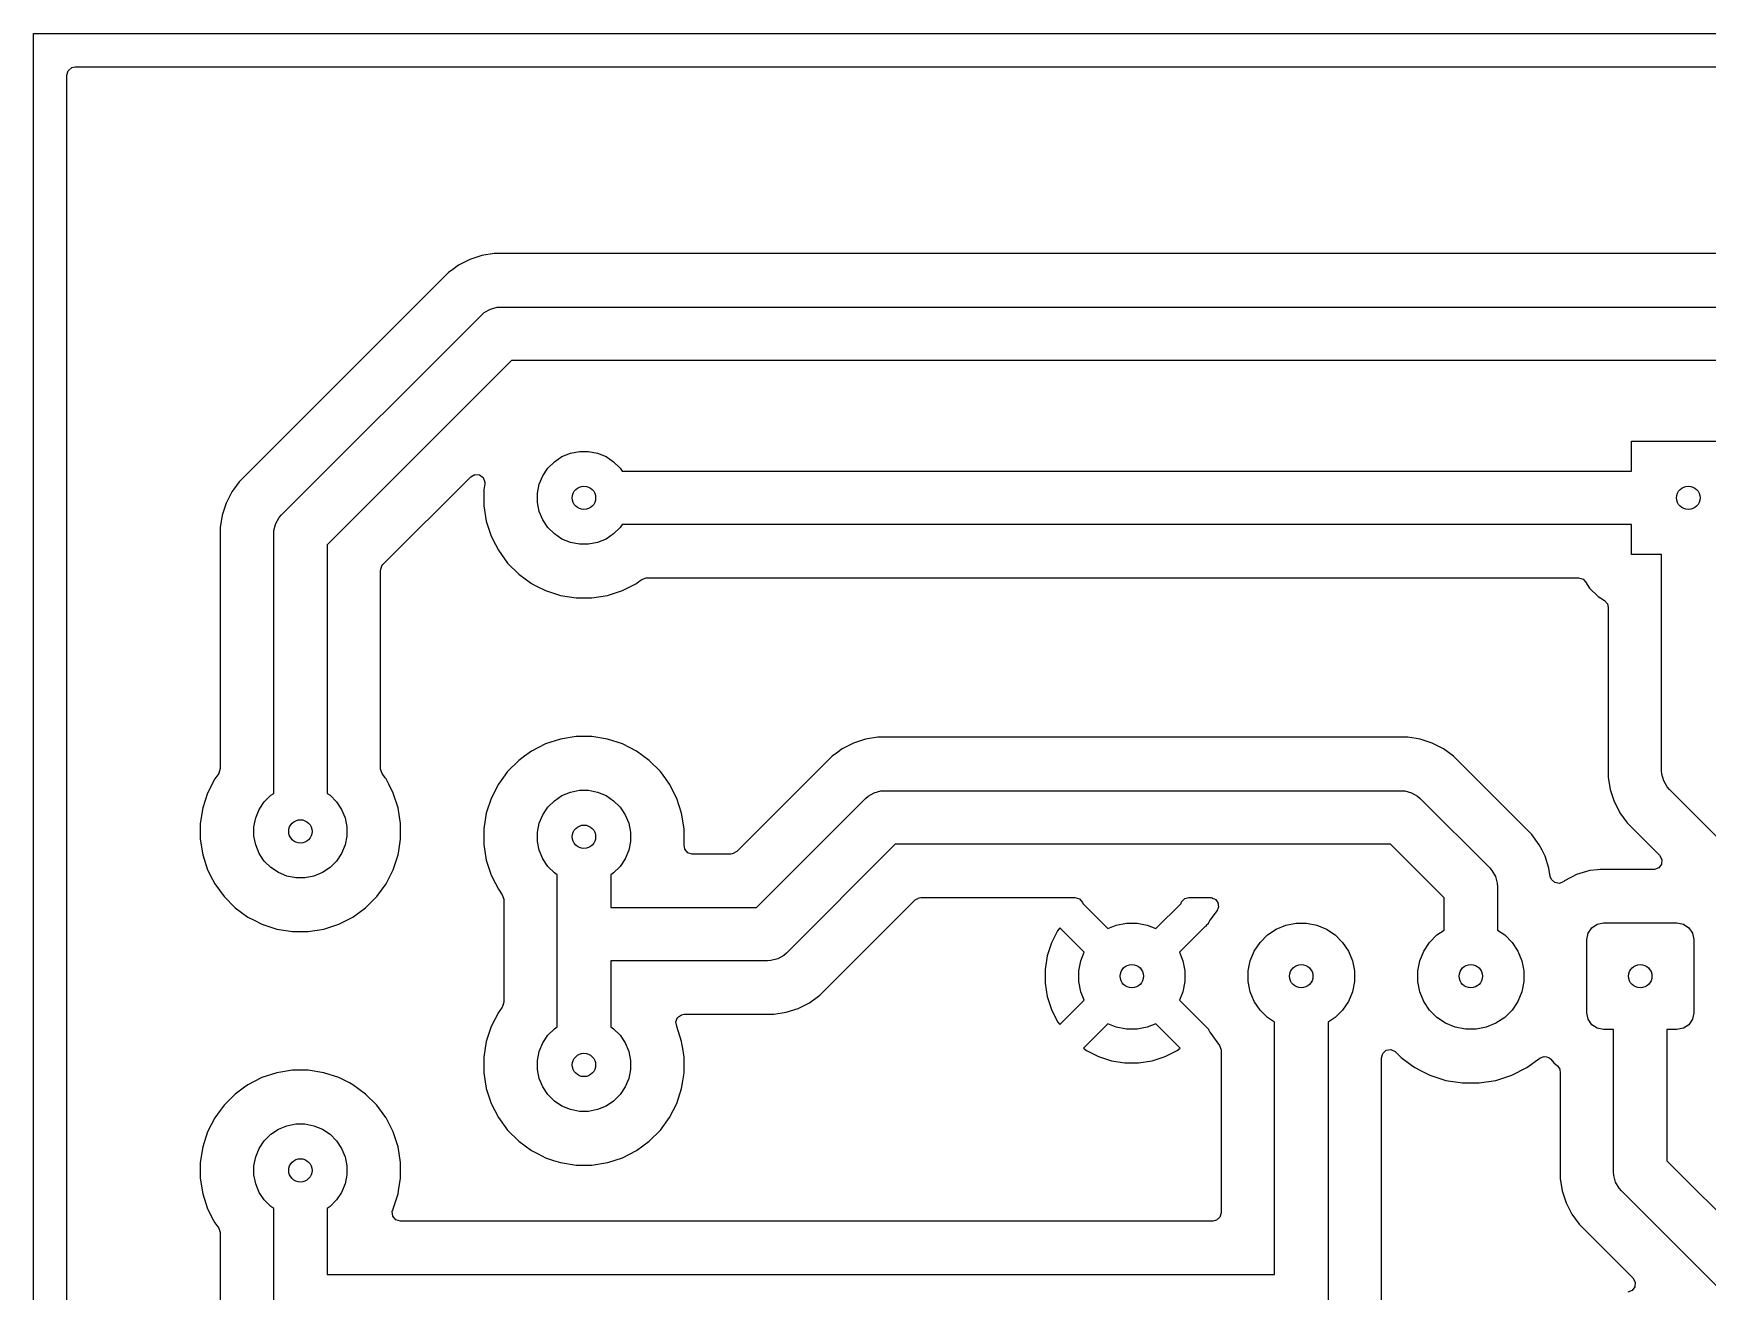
# Model space of a CAD drawing. Extents: x 78.8 to 131.2, y -132.2 to -95.8.
# Drawn here: x 78.75 to 103.84, y -114.61 to -95.75 of the extents above; entities that cross this region are included whole.
import ezdxf

# ---------------------------------------------------------------- set-up
doc = ezdxf.new("R2010")
doc.units = 0
doc.layers.add('BLACK', color=7, linetype='CONTINUOUS')

msp = doc.modelspace()

# ---------------------------------------------------------------- linework, layer by layer
at = {"layer": 'BLACK', "linetype": 'CONTINUOUS'}
for p, q in [((78.75, -95.75), (131.25, -95.75)), ((78.75, -132.25), (78.75, -95.75)), ((79.2505, -96.3745), (79.270185, -96.307461)), ((79.270185, -96.307461), (79.322989, -96.261706)), ((79.322989, -96.261706), (79.3745, -96.2505)), ((79.3745, -96.2505), (130.6255, -96.2505)), ((79.2505, -116.584038), (79.2505, -96.3745)), ((85.468881, -99.079059), (85.289163, -99.137454)), ((85.655514, -99.0495), (85.468881, -99.079059)), ((85.655519, -99.0495), (85.655514, -99.0495)), ((85.844482, -99.0495), (85.655519, -99.0495)), ((105.344481, -99.0495), (85.844482, -99.0495)), ((84.967924, -99.334312), (81.834308, -102.467927)), ((84.967925, -99.334312), (84.967924, -99.334312)), ((84.967927, -99.33431), (84.967925, -99.334312)), ((85.033579, -99.28661), (84.967927, -99.33431)), ((85.1208, -99.22324), (85.033579, -99.28661)), ((85.289163, -99.137454), (85.1208, -99.22324)), ((82.467157, -102.967157), (85.467158, -99.967157)), ((85.467158, -99.967157), (85.506495, -99.932659)), ((85.506495, -99.932659), (85.596926, -99.880448)), ((85.596926, -99.880448), (85.69779, -99.853422)), ((85.69779, -99.853422), (85.75, -99.85)), ((85.75, -99.85), (105.25, -99.85)), ((85.915685, -100.65), (83.15, -103.415685)), ((105.084314, -100.65), (85.915685, -100.65)), ((86.555925, -102.168893), (86.670022, -102.092655)), ((86.670022, -102.092655), (86.796801, -102.040142)), ((86.796801, -102.040142), (86.931388, -102.013371)), ((86.931388, -102.013371), (87.068612, -102.013371)), ((87.068612, -102.013371), (87.203199, -102.040142)), ((87.203199, -102.040142), (87.329978, -102.092655)), ((87.329978, -102.092655), (87.444075, -102.168893)), ((102.7, -102.31), (102.7, -101.86)), ((102.7, -101.86), (104.4, -101.86)), ((86.382655, -102.380022), (86.458893, -102.265925)), ((86.458893, -102.265925), (86.555925, -102.168893)), ((87.444075, -102.168893), (87.541107, -102.265925)), ((87.541107, -102.265925), (87.570557, -102.31)), ((87.570557, -102.31), (102.7, -102.31)), ((81.752809, -102.580103), (81.72324, -102.6208)), ((81.834304, -102.467932), (81.752809, -102.580102)), ((81.752809, -102.580102), (81.752809, -102.580103)), ((81.834308, -102.467927), (81.834304, -102.467932)), ((83.986814, -103.710948), (85.303727, -102.394034)), ((85.303727, -102.394034), (85.365048, -102.360551)), ((85.365048, -102.360551), (85.43474, -102.365535)), ((85.43474, -102.365535), (85.490673, -102.407407)), ((85.490673, -102.407407), (85.51509, -102.472871)), ((85.513879, -102.501114), (85.4995, -102.591901)), ((85.4995, -102.591901), (85.4995, -102.828097)), ((85.51509, -102.472871), (85.513879, -102.501114)), ((86.303371, -102.641388), (86.330142, -102.506801)), ((86.330142, -102.506801), (86.382655, -102.380022)), ((81.637454, -102.789163), (81.579059, -102.968881)), ((81.72324, -102.6208), (81.637454, -102.789163)), ((85.4995, -102.828097), (85.536446, -103.061368)), ((86.303371, -102.778612), (86.303371, -102.641388)), ((86.330142, -102.913199), (86.303371, -102.778612)), ((81.579059, -102.968881), (81.5495, -103.155513)), ((82.376761, -103.110687), (82.380448, -103.096926)), ((82.380448, -103.096926), (82.432659, -103.006495)), ((82.432659, -103.006495), (82.467157, -102.967157)), ((85.536446, -103.061368), (85.609433, -103.285996)), ((86.382655, -103.039978), (86.330142, -102.913199)), ((86.458893, -103.154075), (86.382655, -103.039978)), ((81.5495, -103.155513), (81.5495, -106.769253)), ((82.35, -103.25), (82.353422, -103.19779)), ((82.35, -107.139442), (82.35, -103.25)), ((82.353422, -103.19779), (82.376761, -103.110687)), ((85.609433, -103.285996), (85.671886, -103.408565)), ((86.555925, -103.251107), (86.458893, -103.154075)), ((86.670022, -103.327345), (86.555925, -103.251107)), ((86.796801, -103.379858), (86.670022, -103.327345)), ((87.329978, -103.327345), (87.203199, -103.379858)), ((87.444075, -103.251107), (87.329978, -103.327345)), ((87.541107, -103.154075), (87.444075, -103.251107)), ((87.570557, -103.11), (87.541107, -103.154075)), ((102.7, -103.11), (87.570557, -103.11)), ((102.7, -103.56), (102.7, -103.11)), ((83.15, -103.415685), (83.15, -107.139442)), ((85.671886, -103.408565), (85.716657, -103.496433)), ((85.716657, -103.496433), (85.855483, -103.68751)), ((86.931388, -103.406629), (86.796801, -103.379858)), ((87.068612, -103.406629), (86.931388, -103.406629)), ((87.203199, -103.379858), (87.068612, -103.406629)), ((103.15, -103.56), (102.7, -103.56)), ((103.15, -106.8), (103.15, -103.56)), ((83.9505, -103.798624), (83.970185, -103.731585)), ((83.9505, -106.769253), (83.9505, -103.798624)), ((83.970185, -103.731585), (83.986814, -103.710948)), ((85.855483, -103.68751), (86.02249, -103.854517)), ((86.02249, -103.854517), (86.213567, -103.993343)), ((86.213567, -103.993343), (86.279146, -104.026757)), ((86.279146, -104.026757), (86.424003, -104.100566)), ((86.424003, -104.100566), (86.424005, -104.100566)), ((86.424005, -104.100566), (86.424008, -104.100568)), ((86.424008, -104.100568), (86.544412, -104.139689)), ((87.351368, -104.173553), (87.575992, -104.100568)), ((87.575992, -104.100568), (87.786433, -103.993343)), ((87.786433, -103.993343), (87.824238, -103.965875)), ((87.824238, -103.965875), (87.867862, -103.934182)), ((87.867862, -103.934182), (87.933668, -103.910702)), ((87.933668, -103.910702), (87.940747, -103.9105)), ((87.940747, -103.9105), (101.906293, -103.9105)), ((101.906293, -103.9105), (101.973332, -103.930185)), ((101.973332, -103.930185), (102.011287, -103.968528)), ((102.011287, -103.968528), (102.070184, -104.062262)), ((102.070184, -104.062262), (102.19774, -104.189818)), ((86.544412, -104.139689), (86.648631, -104.173553)), ((86.648631, -104.173553), (86.881903, -104.2105)), ((86.881903, -104.2105), (86.881908, -104.2105)), ((86.881908, -104.2105), (87.118097, -104.2105)), ((87.118097, -104.2105), (87.351368, -104.173553)), ((102.19774, -104.189818), (102.291471, -104.248712)), ((102.291471, -104.248712), (102.337763, -104.301046)), ((102.337763, -104.301046), (102.3495, -104.353706)), ((102.3495, -104.353706), (102.3495, -106.894486)), ((86.648631, -106.326446), (86.424003, -106.399433)), ((86.881903, -106.2895), (86.648631, -106.326446)), ((86.881908, -106.2895), (86.881903, -106.2895)), ((87.118092, -106.2895), (86.881908, -106.2895)), ((87.118097, -106.2895), (87.118092, -106.2895)), ((87.351368, -106.326446), (87.118097, -106.2895)), ((87.575996, -106.399433), (87.351368, -106.326446)), ((91.218881, -106.329059), (91.039163, -106.387454)), ((91.405514, -106.2995), (91.218881, -106.329059)), ((91.405519, -106.2995), (91.405514, -106.2995)), ((91.594482, -106.2995), (91.405519, -106.2995)), ((99.344481, -106.2995), (91.594482, -106.2995)), ((99.344486, -106.2995), (99.344481, -106.2995)), ((99.531118, -106.329059), (99.344486, -106.2995)), ((99.710836, -106.387454), (99.531118, -106.329059)), ((86.106687, -106.58431), (86.02249, -106.645483)), ((86.213566, -106.506657), (86.106687, -106.58431)), ((86.424003, -106.399433), (86.213566, -106.506657)), ((87.786433, -106.506657), (87.575996, -106.399433)), ((87.97751, -106.645483), (87.786433, -106.506657)), ((90.717924, -106.584312), (89.289055, -108.013181)), ((90.717925, -106.584312), (90.717924, -106.584312)), ((90.717927, -106.58431), (90.717925, -106.584312)), ((90.783579, -106.53661), (90.717927, -106.58431)), ((90.8708, -106.47324), (90.783579, -106.53661)), ((91.039163, -106.387454), (90.8708, -106.47324)), ((99.879199, -106.47324), (99.710836, -106.387454)), ((100.032074, -106.58431), (99.879199, -106.47324)), ((101.20569, -107.757926), (100.032074, -106.58431)), ((81.525818, -106.842138), (81.466659, -106.923563)), ((81.529815, -106.836292), (81.525818, -106.842138)), ((81.5495, -106.769253), (81.529815, -106.836292)), ((83.950702, -106.776332), (83.9505, -106.769253)), ((83.974182, -106.842138), (83.950702, -106.776332)), ((84.022698, -106.908916), (83.974182, -106.842138)), ((85.855483, -106.81249), (85.795913, -106.894481)), ((85.855485, -106.812488), (85.855483, -106.81249)), ((86.022487, -106.645485), (85.855485, -106.812487)), ((85.855485, -106.812487), (85.855485, -106.812488)), ((86.022488, -106.645485), (86.022487, -106.645485)), ((86.02249, -106.645483), (86.022488, -106.645485)), ((88.144517, -106.81249), (87.97751, -106.645483)), ((88.225219, -106.923567), (88.144517, -106.81249)), ((103.153422, -106.85221), (103.15, -106.8)), ((103.180448, -106.953074), (103.153422, -106.85221)), ((81.466659, -106.923563), (81.359433, -107.134003)), ((84.033343, -106.923567), (84.022698, -106.908916)), ((84.074105, -107.003567), (84.033343, -106.923567)), ((84.140566, -107.134003), (84.074105, -107.003567)), ((85.716657, -107.003566), (85.609433, -107.214003)), ((85.795913, -106.894481), (85.716657, -107.003566)), ((86.670022, -107.172655), (86.796801, -107.120142)), ((86.796801, -107.120142), (86.931388, -107.093371)), ((86.931388, -107.093371), (87.068612, -107.093371)), ((87.068612, -107.093371), (87.203199, -107.120142)), ((87.203199, -107.120142), (87.329978, -107.172655)), ((88.283342, -107.003566), (88.225219, -106.923567)), ((88.390566, -107.214003), (88.283342, -107.003566)), ((91.346926, -107.130448), (91.44779, -107.103422)), ((91.44779, -107.103422), (91.5, -107.1)), ((91.5, -107.1), (99.25, -107.1)), ((99.25, -107.1), (99.30221, -107.103422)), ((99.30221, -107.103422), (99.403074, -107.130448)), ((102.3495, -106.894486), (102.379059, -107.081118)), ((102.379059, -107.081118), (102.437454, -107.260836)), ((103.232659, -107.043505), (103.180448, -106.953074)), ((103.267157, -107.082843), (103.232659, -107.043505)), ((104.6, -108.415685), (103.267157, -107.082843)), ((81.286446, -107.358631), (81.2495, -107.591902)), ((81.359433, -107.134003), (81.286446, -107.358631)), ((82.132655, -107.380022), (82.208893, -107.265925)), ((82.208893, -107.265925), (82.305925, -107.168893)), ((82.305925, -107.168893), (82.35, -107.139442)), ((83.15, -107.139442), (83.194075, -107.168893)), ((83.194075, -107.168893), (83.291107, -107.265925)), ((83.291107, -107.265925), (83.367345, -107.380022)), ((84.213553, -107.358631), (84.140566, -107.134003)), ((84.2505, -107.591902), (84.213553, -107.358631)), ((85.609433, -107.214003), (85.536446, -107.438631)), ((86.382655, -107.460022), (86.458893, -107.345925)), ((86.458893, -107.345925), (86.555925, -107.248893)), ((86.555925, -107.248893), (86.670022, -107.172655)), ((87.329978, -107.172655), (87.444075, -107.248893)), ((87.444075, -107.248893), (87.541107, -107.345925)), ((87.541107, -107.345925), (87.617345, -107.460022)), ((88.463553, -107.438631), (88.390566, -107.214003)), ((89.584314, -108.85), (91.217157, -107.217157)), ((91.217157, -107.217157), (91.256495, -107.182659)), ((91.256495, -107.182659), (91.346926, -107.130448)), ((99.403074, -107.130448), (99.493505, -107.182659)), ((99.493505, -107.182659), (99.532843, -107.217157)), ((99.532843, -107.217157), (100.572843, -108.257157)), ((102.437454, -107.260836), (102.487284, -107.358632)), ((102.487284, -107.358632), (102.52324, -107.429199)), ((81.2495, -107.591902), (81.2495, -107.828097)), ((82.053371, -107.641388), (82.080142, -107.506801)), ((82.080142, -107.506801), (82.132655, -107.380022)), ((83.367345, -107.380022), (83.419858, -107.506801)), ((83.419858, -107.506801), (83.446629, -107.641388)), ((84.2505, -107.828097), (84.2505, -107.591902)), ((85.536446, -107.438631), (85.4995, -107.671902)), ((86.303371, -107.721388), (86.330142, -107.586801)), ((86.330142, -107.586801), (86.382655, -107.460022)), ((87.617345, -107.460022), (87.669858, -107.586801)), ((87.669858, -107.586801), (87.696629, -107.721388)), ((88.5005, -107.671902), (88.463553, -107.438631)), ((102.52324, -107.429199), (102.63431, -107.582074)), ((102.63431, -107.582074), (102.634312, -107.582076)), ((102.634312, -107.582076), (103.120055, -108.067819)), ((81.2495, -107.828097), (81.286446, -108.061368)), ((82.053371, -107.778612), (82.053371, -107.641388)), ((82.080142, -107.913199), (82.053371, -107.778612)), ((83.446629, -107.778612), (83.419858, -107.913199)), ((83.446629, -107.641388), (83.446629, -107.778612)), ((84.217906, -108.033882), (84.2505, -107.828097)), ((85.4995, -107.671902), (85.4995, -107.908097)), ((86.303371, -107.858612), (86.303371, -107.721388)), ((86.330142, -107.993199), (86.303371, -107.858612)), ((87.696629, -107.858612), (87.669858, -107.993199)), ((87.696629, -107.721388), (87.696629, -107.858612)), ((88.5005, -107.908092), (88.5005, -107.671902)), ((101.31676, -107.910801), (101.20569, -107.757926)), ((81.286446, -108.061368), (81.359433, -108.285996)), ((82.132655, -108.039978), (82.080142, -107.913199)), ((82.208893, -108.154075), (82.132655, -108.039978)), ((83.367345, -108.039978), (83.291107, -108.154075)), ((83.419858, -107.913199), (83.367345, -108.039978)), ((84.140568, -108.285992), (84.213553, -108.061368)), ((84.213553, -108.061368), (84.217906, -108.033882)), ((85.4995, -107.908097), (85.536446, -108.141368)), ((86.382655, -108.119978), (86.330142, -107.993199)), ((86.458893, -108.234075), (86.382655, -108.119978)), ((87.617345, -108.119978), (87.541107, -108.234075)), ((87.669858, -107.993199), (87.617345, -108.119978)), ((88.500118, -107.912943), (88.5005, -107.908092)), ((88.501295, -107.913035), (88.500118, -107.912943)), ((88.510494, -107.977011), (88.501295, -107.913035)), ((88.556249, -108.029815), (88.510494, -107.977011)), ((88.623288, -108.0495), (88.556249, -108.029815)), ((89.201374, -108.0495), (88.623288, -108.0495)), ((89.227732, -108.046666), (89.201374, -108.0495)), ((89.289055, -108.013181), (89.227732, -108.046666)), ((91.665686, -107.9), (90.032843, -109.532843)), ((99.084314, -107.9), (91.665686, -107.9)), ((99.89, -108.705686), (99.084314, -107.9)), ((101.35729, -107.990347), (101.31676, -107.910801)), ((101.402545, -108.079163), (101.35729, -107.990347)), ((101.402545, -108.079165), (101.402545, -108.079163)), ((101.402547, -108.079168), (101.402545, -108.079165)), ((101.46094, -108.258882), (101.402547, -108.079168)), ((103.120055, -108.067819), (103.15354, -108.129142)), ((81.359433, -108.285996), (81.432849, -108.430081)), ((82.305925, -108.251107), (82.208893, -108.154075)), ((82.420022, -108.327345), (82.305925, -108.251107)), ((82.546801, -108.379858), (82.420022, -108.327345)), ((83.079978, -108.327345), (82.953199, -108.379858)), ((83.194075, -108.251107), (83.079978, -108.327345)), ((83.291107, -108.154075), (83.194075, -108.251107)), ((84.033343, -108.496433), (84.140568, -108.285992)), ((85.536446, -108.141368), (85.609433, -108.365996)), ((85.609433, -108.365996), (85.672123, -108.48903)), ((86.555925, -108.331107), (86.458893, -108.234075)), ((86.6, -108.360557), (86.555925, -108.331107)), ((86.6, -108.75), (86.6, -108.360557)), ((87.444075, -108.331107), (87.4, -108.360557)), ((87.4, -108.360557), (87.4, -108.75)), ((87.541107, -108.234075), (87.444075, -108.331107)), ((100.572843, -108.257157), (100.607341, -108.296495)), ((100.607341, -108.296495), (100.659552, -108.386926)), ((101.480956, -108.385267), (101.46094, -108.258882)), ((101.876043, -108.354769), (101.693544, -108.452318)), ((102.074067, -108.294699), (101.876043, -108.354769)), ((102.190298, -108.283251), (102.074067, -108.294699)), ((102.228392, -108.2795), (102.190298, -108.283251)), ((103.032374, -108.2795), (102.228392, -108.2795)), ((103.04122, -108.279184), (103.032374, -108.2795)), ((103.106684, -108.254767), (103.04122, -108.279184)), ((103.148556, -108.198834), (103.106684, -108.254767)), ((103.15354, -108.129142), (103.148556, -108.198834)), ((81.432849, -108.430081), (81.466657, -108.496433)), ((81.466657, -108.496433), (81.605483, -108.68751)), ((82.681388, -108.406629), (82.546801, -108.379858)), ((82.818612, -108.406629), (82.681388, -108.406629)), ((82.953199, -108.379858), (82.818612, -108.406629)), ((83.894517, -108.68751), (84.033343, -108.496433)), ((85.672123, -108.48903), (85.716657, -108.576433)), ((85.716657, -108.576433), (85.775818, -108.657861)), ((100.659552, -108.386926), (100.659552, -108.386927)), ((100.659552, -108.386927), (100.686578, -108.48779)), ((100.686578, -108.48779), (100.69, -108.54)), ((100.69, -108.54), (100.69, -109.189752)), ((101.497353, -108.430081), (101.480956, -108.385267)), ((101.548911, -108.477236), (101.497353, -108.430081)), ((101.617778, -108.48903), (101.548911, -108.477236)), ((101.682089, -108.461719), (101.617778, -108.48903)), ((101.693544, -108.452318), (101.682089, -108.461719)), ((81.605483, -108.68751), (81.77249, -108.854517)), ((81.77249, -108.854517), (81.963567, -108.993343)), ((83.536433, -108.993343), (83.72751, -108.854517)), ((83.72751, -108.854517), (83.894517, -108.68751)), ((85.775818, -108.657861), (85.799298, -108.723666)), ((85.799298, -108.723666), (85.7995, -108.730746)), ((85.7995, -108.730746), (85.7995, -110.269253)), ((86.6, -109.25), (86.6, -108.75)), ((87.4, -108.75), (87.4, -108.85)), ((87.4, -108.85), (89.584314, -108.85)), ((91.316796, -109.380968), (91.960944, -108.736819)), ((91.960944, -108.736819), (92.022267, -108.703334)), ((92.022267, -108.703334), (92.048625, -108.7005)), ((92.048625, -108.7005), (94.357807, -108.7005)), ((94.357807, -108.7005), (94.424846, -108.720185)), ((94.424846, -108.720185), (94.470601, -108.772989)), ((94.470601, -108.772989), (94.473619, -108.790066)), ((94.473619, -108.790066), (94.850655, -109.167101)), ((95.569344, -109.167101), (95.948244, -108.788202)), ((95.948244, -108.788202), (95.952941, -108.765849)), ((95.952941, -108.765849), (96.001993, -108.716094)), ((96.001993, -108.716094), (96.062193, -108.7005)), ((96.062193, -108.7005), (96.385266, -108.7005)), ((96.385266, -108.7005), (96.39519, -108.703414)), ((96.39519, -108.703414), (96.40546, -108.702155)), ((96.40546, -108.702155), (96.428147, -108.713091)), ((96.428147, -108.713091), (96.452305, -108.720185)), ((96.452305, -108.720185), (96.459078, -108.728002)), ((96.459078, -108.728002), (96.468399, -108.732495)), ((96.468399, -108.732495), (96.481572, -108.753961)), ((96.481572, -108.753961), (96.49806, -108.772989)), ((96.503491, -108.8619), (96.490472, -108.887698)), ((96.49806, -108.772989), (96.499532, -108.783227)), ((96.499532, -108.783227), (96.504944, -108.792046)), ((96.503667, -108.853414), (96.503491, -108.8619)), ((96.508004, -108.842147), (96.503667, -108.853414)), ((96.504944, -108.792046), (96.50442, -108.817223)), ((96.50442, -108.817223), (96.508004, -108.842147)), ((99.89, -109.189752), (99.89, -108.705686)), ((81.963567, -108.993343), (82.057403, -109.041155)), ((82.057403, -109.041155), (82.174003, -109.100566)), ((82.174003, -109.100566), (82.174005, -109.100566)), ((82.174005, -109.100566), (82.174008, -109.100568)), ((82.174008, -109.100568), (82.275768, -109.133632)), ((83.101368, -109.173553), (83.325992, -109.100568)), ((83.325992, -109.100568), (83.536433, -108.993343)), ((94.850655, -109.167101), (94.977772, -109.114448)), ((94.977772, -109.114448), (95.131586, -109.083852)), ((95.131586, -109.083852), (95.288414, -109.083852)), ((95.288414, -109.083852), (95.442228, -109.114448)), ((95.442228, -109.114448), (95.569344, -109.167101)), ((96.330965, -109.113461), (96.311915, -109.133632)), ((96.352306, -109.095733), (96.330965, -109.113461)), ((96.356496, -109.089501), (96.352306, -109.095733)), ((96.38113, -109.041155), (96.356496, -109.089501)), ((96.486895, -108.895581), (96.38113, -109.041155)), ((96.488165, -108.893693), (96.486895, -108.895581)), ((96.490472, -108.887698), (96.488165, -108.893693)), ((97.372883, -109.174463), (97.517772, -109.114448)), ((97.517772, -109.114448), (97.671586, -109.083852)), ((97.671586, -109.083852), (97.828414, -109.083852)), ((97.828414, -109.083852), (97.982228, -109.114448)), ((97.982228, -109.114448), (98.127117, -109.174463)), ((102.103223, -109.153223), (102.184329, -109.09903)), ((102.184329, -109.09903), (102.28, -109.08)), ((102.28, -109.08), (103.38, -109.08)), ((103.38, -109.08), (103.475671, -109.09903)), ((103.475671, -109.09903), (103.556777, -109.153223)), ((82.275768, -109.133632), (82.398631, -109.173553)), ((82.398631, -109.173553), (82.631903, -109.2105)), ((82.631903, -109.2105), (82.631908, -109.2105)), ((82.631908, -109.2105), (82.868097, -109.2105)), ((82.868097, -109.2105), (83.101368, -109.173553)), ((86.6, -110.639442), (86.6, -109.25)), ((90.532074, -110.16569), (91.316796, -109.380968)), ((94.005244, -109.380968), (93.942009, -109.575582)), ((94.098143, -109.198644), (94.005244, -109.380968)), ((94.130523, -109.154077), (94.098143, -109.198644)), ((94.130524, -109.154077), (94.130523, -109.154077)), ((94.497101, -109.520654), (94.130524, -109.154077)), ((96.309262, -109.134288), (95.922897, -109.520652)), ((96.311915, -109.133632), (96.309262, -109.134288)), ((97.044463, -109.502883), (97.131592, -109.372485)), ((97.131592, -109.372485), (97.242485, -109.261592)), ((97.242485, -109.261592), (97.372883, -109.174463)), ((98.127117, -109.174463), (98.257515, -109.261592)), ((98.257515, -109.261592), (98.368408, -109.372485)), ((98.368408, -109.372485), (98.455537, -109.502883)), ((99.584463, -109.502883), (99.671592, -109.372485)), ((99.671592, -109.372485), (99.782485, -109.261592)), ((99.782485, -109.261592), (99.89, -109.189752)), ((100.69, -109.189752), (100.797515, -109.261592)), ((100.797515, -109.261592), (100.908408, -109.372485)), ((100.908408, -109.372485), (100.995537, -109.502883)), ((102.03, -109.33), (102.04903, -109.234329)), ((102.03, -110.43), (102.03, -109.33)), ((102.04903, -109.234329), (102.103223, -109.153223)), ((103.556777, -109.153223), (103.61097, -109.234329)), ((103.61097, -109.234329), (103.63, -109.33)), ((103.63, -109.33), (103.63, -110.43)), ((89.903074, -109.619552), (89.80221, -109.646578)), ((89.993505, -109.567341), (89.903074, -109.619552)), ((90.032843, -109.532843), (89.993505, -109.567341)), ((93.942009, -109.575582), (93.91, -109.777682)), ((94.444448, -109.647772), (94.497101, -109.520654)), ((95.922897, -109.520652), (95.975552, -109.647772)), ((96.984448, -109.647772), (97.044463, -109.502883)), ((98.455537, -109.502883), (98.515552, -109.647772)), ((99.524448, -109.647772), (99.584463, -109.502883)), ((100.995537, -109.502883), (101.055552, -109.647772)), ((89.75, -109.65), (87.4, -109.65)), ((87.4, -109.65), (87.4, -110.639442)), ((89.80221, -109.646578), (89.75, -109.65)), ((93.91, -109.777682), (93.91, -109.982317)), ((94.413852, -109.801586), (94.444448, -109.647772)), ((94.413852, -109.958414), (94.413852, -109.801586)), ((95.975552, -109.647772), (96.006148, -109.801586)), ((96.006148, -109.801586), (96.006148, -109.958414)), ((96.953852, -109.801586), (96.984448, -109.647772)), ((96.953852, -109.958414), (96.953852, -109.801586)), ((98.515552, -109.647772), (98.546148, -109.801586)), ((98.546148, -109.801586), (98.546148, -109.958414)), ((99.493852, -109.801586), (99.524448, -109.647772)), ((99.493852, -109.958414), (99.493852, -109.801586)), ((101.055552, -109.647772), (101.086148, -109.801586)), ((101.086148, -109.801586), (101.086148, -109.958414)), ((93.91, -109.982317), (93.942009, -110.184417)), ((94.444448, -110.112228), (94.413852, -109.958414)), ((94.497101, -110.239344), (94.444448, -110.112228)), ((95.975552, -110.112228), (95.922898, -110.239345)), ((96.006148, -109.958414), (95.975552, -110.112228)), ((96.984448, -110.112228), (96.953852, -109.958414)), ((97.044463, -110.257117), (96.984448, -110.112228)), ((98.515552, -110.112228), (98.455537, -110.257117)), ((98.546148, -109.958414), (98.515552, -110.112228)), ((99.524448, -110.112228), (99.493852, -109.958414)), ((99.584463, -110.257117), (99.524448, -110.112228)), ((101.055552, -110.112228), (100.995537, -110.257117)), ((101.086148, -109.958414), (101.055552, -110.112228)), ((85.775818, -110.342138), (85.716659, -110.423563)), ((85.779815, -110.336292), (85.775818, -110.342138)), ((85.7995, -110.269253), (85.779815, -110.336292)), ((90.031118, -110.42094), (90.210832, -110.362547)), ((90.210832, -110.362547), (90.379199, -110.27676)), ((90.379199, -110.27676), (90.532074, -110.16569)), ((93.942009, -110.184417), (94.005244, -110.379031)), ((94.005244, -110.379031), (94.098141, -110.56135)), ((94.130524, -110.605922), (94.497101, -110.239344)), ((95.922898, -110.239345), (96.30767, -110.624118)), ((97.131592, -110.387515), (97.044463, -110.257117)), ((98.455537, -110.257117), (98.368408, -110.387515)), ((99.671592, -110.387515), (99.584463, -110.257117)), ((100.995537, -110.257117), (100.908408, -110.387515)), ((85.609433, -110.634003), (85.536446, -110.858631)), ((85.716659, -110.423563), (85.609433, -110.634003)), ((88.376035, -110.562126), (88.402311, -110.497386)), ((88.388931, -110.630795), (88.376035, -110.562126)), ((88.390566, -110.634003), (88.388931, -110.630795)), ((88.390566, -110.634005), (88.390566, -110.634003)), ((88.390568, -110.634008), (88.390566, -110.634005)), ((88.463553, -110.858632), (88.390568, -110.634008)), ((88.402311, -110.497386), (88.459417, -110.457128)), ((88.459417, -110.457128), (88.499416, -110.4505)), ((88.499416, -110.4505), (89.844486, -110.4505)), ((89.844486, -110.4505), (90.031118, -110.42094)), ((94.098141, -110.56135), (94.098147, -110.561359)), ((94.098147, -110.561359), (94.130523, -110.605921)), ((94.130523, -110.605921), (94.130524, -110.605922)), ((94.850653, -110.592897), (94.484076, -110.959474)), ((94.977772, -110.645552), (94.850653, -110.592897)), ((95.569345, -110.592898), (95.442228, -110.645552)), ((95.935921, -110.959474), (95.569345, -110.592898)), ((96.30767, -110.624118), (96.308041, -110.624196)), ((96.308041, -110.624196), (96.357804, -110.673241)), ((97.242485, -110.498408), (97.131592, -110.387515)), ((97.35, -110.570247), (97.242485, -110.498408)), ((97.35, -114.35), (97.35, -110.570247)), ((98.257515, -110.498408), (98.15, -110.570247)), ((98.15, -110.570247), (98.15, -114.75)), ((98.368408, -110.387515), (98.257515, -110.498408)), ((99.782485, -110.498408), (99.671592, -110.387515)), ((99.912883, -110.585537), (99.782485, -110.498408)), ((100.057772, -110.645552), (99.912883, -110.585537)), ((100.667117, -110.585537), (100.522228, -110.645552)), ((100.797515, -110.498408), (100.667117, -110.585537)), ((100.908408, -110.387515), (100.797515, -110.498408)), ((102.04903, -110.525671), (102.03, -110.43)), ((102.103223, -110.606777), (102.04903, -110.525671)), ((102.184329, -110.66097), (102.103223, -110.606777)), ((103.556777, -110.606777), (103.475671, -110.66097)), ((103.61097, -110.525671), (103.556777, -110.606777)), ((103.63, -110.43), (103.61097, -110.525671)), ((85.536446, -110.858631), (85.4995, -111.091902)), ((86.330142, -111.006801), (86.382655, -110.880022)), ((86.382655, -110.880022), (86.458893, -110.765925)), ((86.458893, -110.765925), (86.555925, -110.668893)), ((86.555925, -110.668893), (86.6, -110.639442)), ((87.4, -110.639442), (87.444075, -110.668893)), ((87.444075, -110.668893), (87.541107, -110.765925)), ((87.541107, -110.765925), (87.617345, -110.880022)), ((87.617345, -110.880022), (87.669858, -111.006801)), ((88.473261, -110.919928), (88.463553, -110.858632)), ((95.131586, -110.676148), (94.977772, -110.645552)), ((95.288414, -110.676148), (95.131586, -110.676148)), ((95.442228, -110.645552), (95.288414, -110.676148)), ((96.357804, -110.673241), (96.359891, -110.677162)), ((96.359891, -110.677162), (96.365983, -110.689118)), ((96.365983, -110.689118), (96.381132, -110.718848)), ((96.381132, -110.718848), (96.525818, -110.917992)), ((100.211586, -110.676148), (100.057772, -110.645552)), ((100.368414, -110.676148), (100.211586, -110.676148)), ((100.522228, -110.645552), (100.368414, -110.676148)), ((102.28, -110.68), (102.184329, -110.66097)), ((102.43, -110.68), (102.28, -110.68)), ((102.43, -112.815), (102.43, -110.68)), ((103.38, -110.68), (103.23, -110.68)), ((103.23, -110.68), (103.23, -112.649314)), ((103.475671, -110.66097), (103.38, -110.68)), ((85.4995, -111.091902), (85.4995, -111.328097)), ((86.303371, -111.141388), (86.330142, -111.006801)), ((87.669858, -111.006801), (87.696629, -111.141388)), ((88.475112, -110.931613), (88.473261, -110.919928)), ((88.5005, -111.091902), (88.475112, -110.931613)), ((88.5005, -111.328097), (88.5005, -111.091902)), ((94.484076, -110.959474), (94.52865, -110.991859)), ((94.52865, -110.991859), (94.710968, -111.084755)), ((94.710968, -111.084755), (94.905582, -111.14799)), ((95.514417, -111.14799), (95.709031, -111.084755)), ((95.709031, -111.084755), (95.891349, -110.991859)), ((95.891349, -110.991859), (95.935921, -110.959474)), ((96.525818, -110.917992), (96.549298, -110.983798)), ((96.549298, -110.983798), (96.5495, -110.990877)), ((96.5495, -110.990877), (96.5495, -113.4255)), ((98.9505, -111.103311), (98.970185, -111.036272)), ((98.9505, -115.92809), (98.9505, -111.103311)), ((98.970185, -111.036272), (99.022989, -110.990517)), ((99.022989, -110.990517), (99.092147, -110.980573)), ((99.092147, -110.980573), (99.155703, -111.009598)), ((99.155703, -111.009598), (99.162181, -111.01563)), ((99.162181, -111.01563), (99.247345, -111.100794)), ((99.247345, -111.100794), (99.24735, -111.100798)), ((99.24735, -111.100798), (99.403356, -111.214142)), ((101.128845, -111.24887), (101.325083, -111.106294)), ((101.325083, -111.106294), (101.357111, -111.094867)), ((101.357111, -111.094867), (101.388901, -111.082946)), ((101.388901, -111.082946), (101.389911, -111.083163)), ((101.389911, -111.083163), (101.390887, -111.082816)), ((101.390887, -111.082816), (101.424019, -111.09052)), ((101.424019, -111.09052), (101.4572, -111.097677)), ((101.4572, -111.097677), (101.458141, -111.098454)), ((101.458141, -111.098454), (101.458941, -111.098641)), ((101.458941, -111.098641), (101.485492, -111.118778)), ((101.485492, -111.118778), (101.489885, -111.123156)), ((101.489885, -111.123156), (101.53359, -111.17641)), ((82.398631, -111.326446), (82.174003, -111.399433)), ((82.631903, -111.2895), (82.398631, -111.326446)), ((82.631908, -111.2895), (82.631903, -111.2895)), ((82.868092, -111.2895), (82.631908, -111.2895)), ((82.868097, -111.2895), (82.868092, -111.2895)), ((83.101368, -111.326446), (82.868097, -111.2895)), ((83.325996, -111.399433), (83.101368, -111.326446)), ((85.4995, -111.328097), (85.536446, -111.561368)), ((86.303371, -111.278612), (86.303371, -111.141388)), ((86.330142, -111.413199), (86.303371, -111.278612)), ((87.696629, -111.278612), (87.669858, -111.413199)), ((87.696629, -111.141388), (87.696629, -111.278612)), ((88.476361, -111.4805), (88.5005, -111.328097)), ((94.905582, -111.14799), (95.107683, -111.18)), ((95.107683, -111.18), (95.312317, -111.18)), ((95.312317, -111.18), (95.514417, -111.14799)), ((99.403356, -111.214142), (99.451155, -111.24887)), ((99.451155, -111.24887), (99.537632, -111.292932)), ((99.537632, -111.292932), (99.675616, -111.363239)), ((99.675616, -111.363239), (99.675618, -111.363239)), ((99.675618, -111.363239), (99.675621, -111.363241)), ((99.675621, -111.363241), (99.915215, -111.44109)), ((100.664785, -111.44109), (100.904379, -111.363241)), ((100.904379, -111.363241), (101.128845, -111.24887)), ((101.53359, -111.17641), (101.588788, -111.221709)), ((101.588788, -111.221709), (101.593026, -111.225932)), ((101.593026, -111.225932), (101.607062, -111.25153)), ((101.607062, -111.25153), (101.623499, -111.27566)), ((101.623499, -111.27566), (101.62479, -111.283859)), ((101.62479, -111.283859), (101.626619, -111.287195)), ((101.626619, -111.287195), (101.626218, -111.292932)), ((101.626218, -111.292932), (101.6295, -111.313768)), ((101.6295, -111.313768), (101.6295, -112.909486)), ((81.910104, -111.5455), (81.77249, -111.645483)), ((81.963566, -111.506657), (81.910104, -111.5455)), ((82.174003, -111.399433), (81.963566, -111.506657)), ((83.485097, -111.4805), (83.325996, -111.399433)), ((83.536433, -111.506657), (83.485097, -111.4805)), ((83.72751, -111.645483), (83.536433, -111.506657)), ((85.536446, -111.561368), (85.609433, -111.785996)), ((86.382655, -111.539978), (86.330142, -111.413199)), ((86.458893, -111.654075), (86.382655, -111.539978)), ((87.617345, -111.539978), (87.541107, -111.654075)), ((87.669858, -111.413199), (87.617345, -111.539978)), ((88.390568, -111.785992), (88.463553, -111.561368)), ((88.463553, -111.561368), (88.476361, -111.4805)), ((99.915215, -111.44109), (100.164038, -111.4805)), ((100.164038, -111.4805), (100.164039, -111.4805)), ((100.164039, -111.4805), (100.415961, -111.4805)), ((100.415961, -111.4805), (100.415962, -111.4805)), ((100.415962, -111.4805), (100.664785, -111.44109)), ((81.605483, -111.81249), (81.545862, -111.89455)), ((81.605485, -111.812488), (81.605483, -111.81249)), ((81.772487, -111.645485), (81.605485, -111.812487)), ((81.605485, -111.812487), (81.605485, -111.812488)), ((81.772488, -111.645485), (81.772487, -111.645485)), ((81.77249, -111.645483), (81.772488, -111.645485)), ((83.894517, -111.81249), (83.72751, -111.645483)), ((84.02816, -111.996433), (83.894517, -111.81249)), ((85.609433, -111.785996), (85.716657, -111.996433)), ((86.555925, -111.751107), (86.458893, -111.654075)), ((86.670022, -111.827345), (86.555925, -111.751107)), ((86.796801, -111.879858), (86.670022, -111.827345)), ((86.931388, -111.906629), (86.796801, -111.879858)), ((87.203199, -111.879858), (87.068612, -111.906629)), ((87.329978, -111.827345), (87.203199, -111.879858)), ((87.444075, -111.751107), (87.329978, -111.827345)), ((87.541107, -111.654075), (87.444075, -111.751107)), ((88.283343, -111.996433), (88.390568, -111.785992)), ((81.466657, -112.003566), (81.359433, -112.214003)), ((81.545862, -111.89455), (81.466657, -112.003566)), ((82.420022, -112.172655), (82.546801, -112.120142)), ((82.546801, -112.120142), (82.681388, -112.093371)), ((82.681388, -112.093371), (82.818612, -112.093371)), ((82.818612, -112.093371), (82.953199, -112.120142)), ((82.953199, -112.120142), (83.079978, -112.172655)), ((84.033342, -112.003566), (84.02816, -111.996433)), ((84.140566, -112.214003), (84.033342, -112.003566)), ((85.716657, -111.996433), (85.855483, -112.18751)), ((87.068612, -111.906629), (86.931388, -111.906629)), ((88.144517, -112.18751), (88.283343, -111.996433)), ((81.359433, -112.214003), (81.286446, -112.438631)), ((82.132655, -112.460022), (82.208893, -112.345925)), ((82.208893, -112.345925), (82.305925, -112.248893)), ((82.305925, -112.248893), (82.420022, -112.172655)), ((83.079978, -112.172655), (83.194075, -112.248893)), ((83.194075, -112.248893), (83.291107, -112.345925)), ((83.291107, -112.345925), (83.367345, -112.460022)), ((84.213553, -112.438631), (84.140566, -112.214003)), ((85.855483, -112.18751), (86.02249, -112.354517)), ((86.02249, -112.354517), (86.213567, -112.493343)), ((87.786433, -112.493343), (87.97751, -112.354517)), ((87.97751, -112.354517), (88.144517, -112.18751)), ((81.286446, -112.438631), (81.2495, -112.671902)), ((82.053371, -112.721388), (82.080142, -112.586801)), ((82.080142, -112.586801), (82.132655, -112.460022)), ((83.367345, -112.460022), (83.419858, -112.586801)), ((83.419858, -112.586801), (83.446629, -112.721388)), ((84.2505, -112.671902), (84.213553, -112.438631)), ((86.213567, -112.493343), (86.312991, -112.544002)), ((86.312991, -112.544002), (86.424003, -112.600566)), ((86.424003, -112.600566), (86.424005, -112.600566)), ((86.424005, -112.600566), (86.424008, -112.600568)), ((86.424008, -112.600568), (86.544412, -112.639689)), ((86.544412, -112.639689), (86.648631, -112.673553)), ((87.356449, -112.671902), (87.575992, -112.600568)), ((87.575992, -112.600568), (87.786433, -112.493343)), ((81.2495, -112.671902), (81.2495, -112.908097)), ((82.053371, -112.858612), (82.053371, -112.721388)), ((82.080142, -112.993199), (82.053371, -112.858612)), ((83.446629, -112.858612), (83.419858, -112.993199)), ((83.446629, -112.721388), (83.446629, -112.858612)), ((84.2505, -112.908097), (84.2505, -112.671902)), ((86.648631, -112.673553), (86.881903, -112.7105)), ((86.881903, -112.7105), (86.881908, -112.7105)), ((86.881908, -112.7105), (87.118097, -112.7105)), ((87.118097, -112.7105), (87.351368, -112.673553)), ((87.351368, -112.673553), (87.356449, -112.671902)), ((102.433422, -112.86721), (102.43, -112.815)), ((102.460448, -112.968074), (102.433422, -112.86721)), ((103.23, -112.649314), (104.495685, -113.915)), ((81.2495, -112.908097), (81.286446, -113.141368)), ((81.286446, -113.141368), (81.359433, -113.365996)), ((82.132655, -113.119978), (82.080142, -112.993199)), ((82.208893, -113.234075), (82.132655, -113.119978)), ((83.367345, -113.119978), (83.291107, -113.234075)), ((83.419858, -112.993199), (83.367345, -113.119978)), ((84.140568, -113.365992), (84.213553, -113.141368)), ((84.213553, -113.141368), (84.22072, -113.096118)), ((84.22072, -113.096118), (84.2505, -112.908097)), ((101.6295, -112.909486), (101.659059, -113.096118)), ((101.659059, -113.096118), (101.717454, -113.275836)), ((102.512659, -113.058505), (102.460448, -112.968074)), ((102.547157, -113.097843), (102.512659, -113.058505)), ((104.047157, -114.597842), (102.547157, -113.097843)), ((81.359433, -113.365996), (81.442904, -113.529815)), ((82.305925, -113.331107), (82.208893, -113.234075)), ((82.35, -113.360557), (82.305925, -113.331107)), ((82.35, -114.75), (82.35, -113.360557)), ((83.194075, -113.331107), (83.15, -113.360557)), ((83.15, -113.360557), (83.15, -114.35)), ((83.291107, -113.234075), (83.194075, -113.331107)), ((84.126678, -113.407853), (84.138931, -113.369205)), ((84.138931, -113.369205), (84.140566, -113.365996)), ((84.140566, -113.365995), (84.140568, -113.365992)), ((84.140566, -113.365996), (84.140566, -113.365995)), ((101.717454, -113.275836), (101.784721, -113.407853)), ((81.442904, -113.529815), (81.466657, -113.576433)), ((81.466657, -113.576433), (81.525818, -113.657861)), ((84.136622, -113.477011), (84.126678, -113.407853)), ((84.182377, -113.529815), (84.136622, -113.477011)), ((84.249416, -113.5495), (84.182377, -113.529815)), ((96.4255, -113.5495), (84.249416, -113.5495)), ((96.477011, -113.538294), (96.4255, -113.5495)), ((96.529815, -113.492539), (96.477011, -113.538294)), ((96.5495, -113.4255), (96.529815, -113.492539)), ((101.784721, -113.407853), (101.80324, -113.444199)), ((101.80324, -113.444199), (101.91431, -113.597074)), ((101.91431, -113.597074), (101.914312, -113.597076)), ((101.914312, -113.597076), (102.720055, -114.402819)), ((81.525818, -113.657861), (81.549298, -113.723666)), ((81.549298, -113.723666), (81.5495, -113.730746)), ((81.5495, -113.730746), (81.5495, -115.599122)), ((83.15, -114.35), (97.35, -114.35)), ((102.706684, -114.589767), (102.64122, -114.614184)), ((102.748556, -114.533834), (102.706684, -114.589767)), ((102.720055, -114.402819), (102.75354, -114.464142)), ((102.75354, -114.464142), (102.748556, -114.533834))]:
    msp.add_line(p, q, dxfattribs=at)
at = {"layer": 'BLACK'}
for centre in [(87, -102.71), (103.55, -102.71), (82.75, -107.71), (87, -107.79), (95.21, -109.88), (97.75, -109.88), (100.29, -109.88), (102.83, -109.88), (87, -111.21), (82.75, -112.79)]:
    msp.add_circle(centre, 0.175, dxfattribs=at)
at = {"layer": 'WHITE'}
for centre in [(87, -102.71), (103.55, -102.71), (82.75, -107.71), (87, -107.79), (95.21, -109.88), (97.75, -109.88), (100.29, -109.88), (102.83, -109.88), (87, -111.21), (82.75, -112.79)]:
    msp.add_circle(centre, 0.175, dxfattribs=at)

doc.saveas('drawing.dxf')
